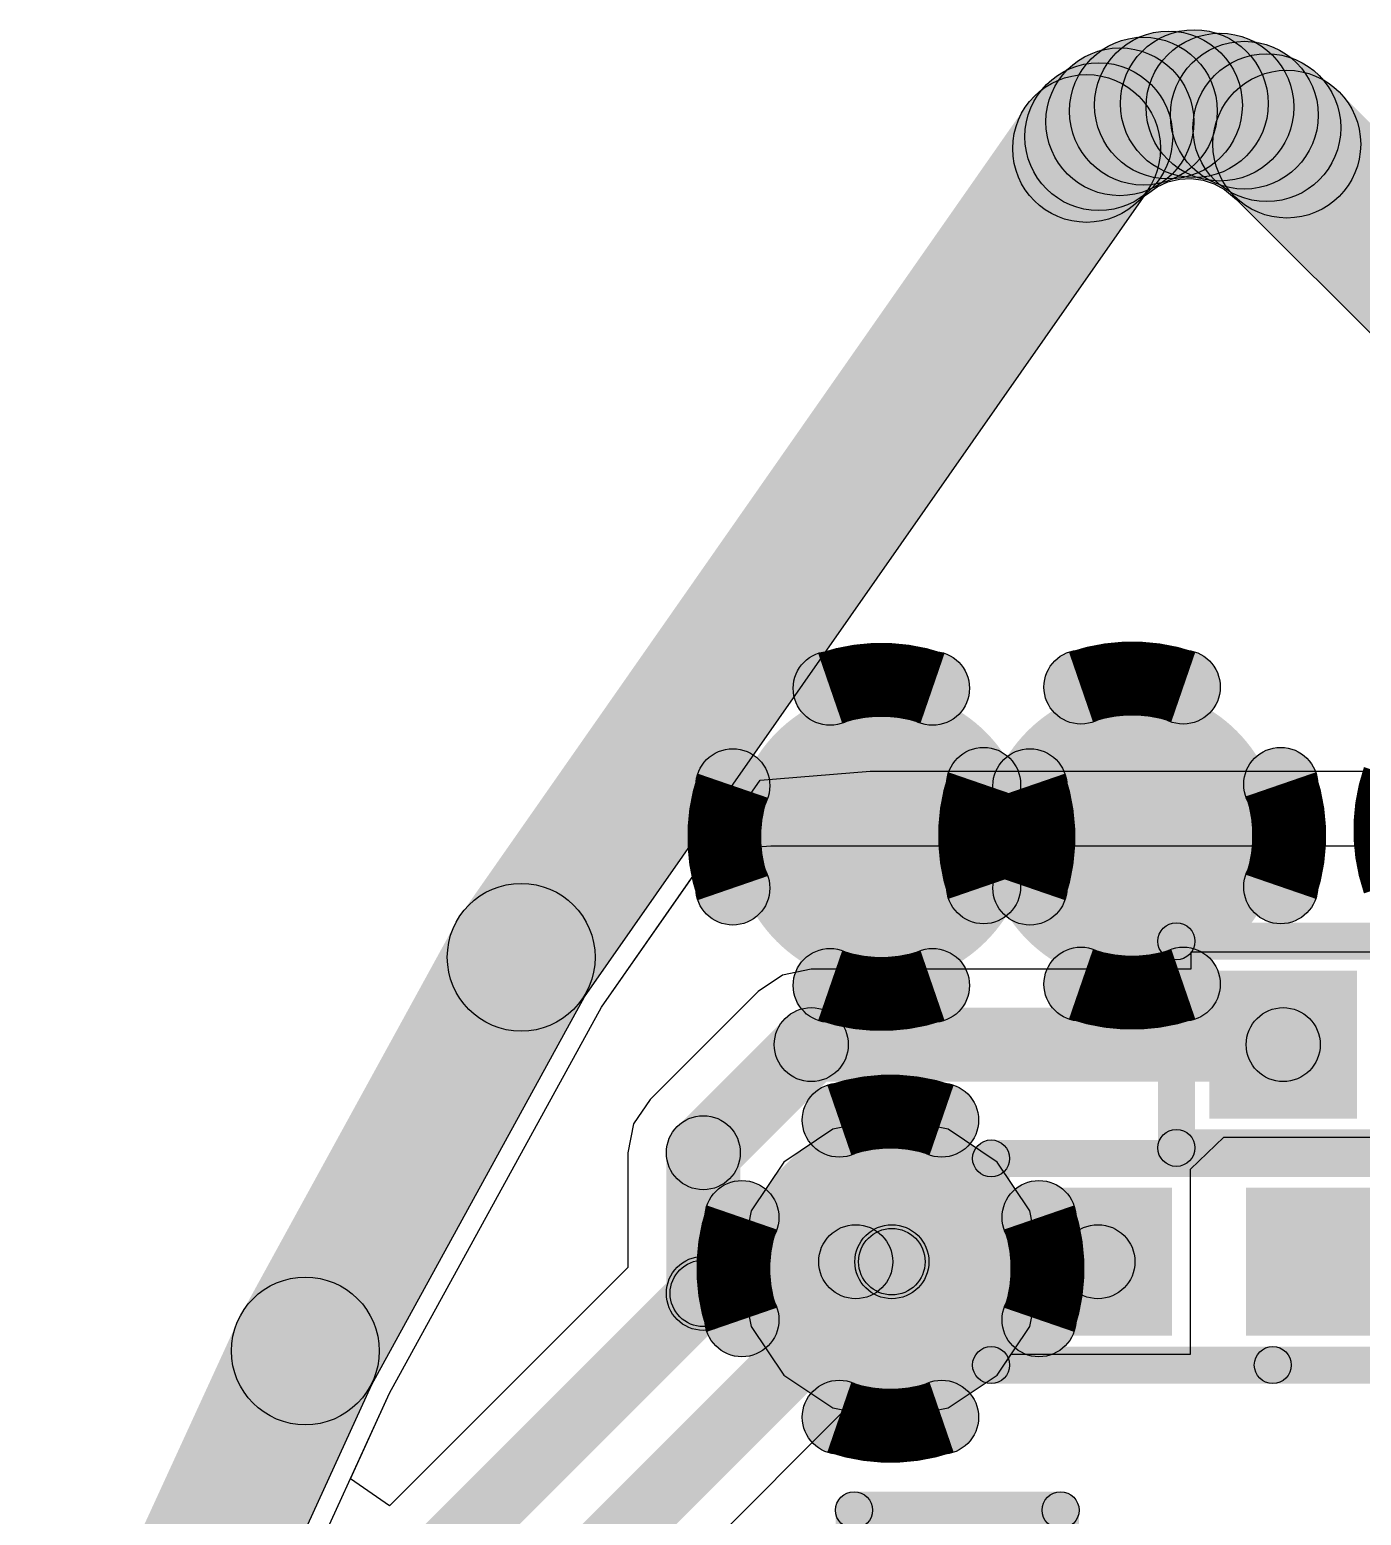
# Model space of a CAD drawing. Header units: millimetres. Extents: x -1.43 to 1.09, y -0.91 to 0.99.
# Drawn here: x -1.3882 to -1.2463, y 0.1115 to 0.2697 of the extents above; entities that cross this region are included whole.
import ezdxf

# ---------------------------------------------------------------- set-up
doc = ezdxf.new("R2010")
doc.units = ezdxf.units.MM
doc.header["$MEASUREMENT"] = 0
for name, color, linetype in [('BottomLayer', 5, 'Continuous'), ('InternalPlane1', 76, 'Continuous'), ('InternalPlane2', 16, 'Continuous'), ('TopLayer', 1, 'Continuous'), ('TopOverlay', 2, 'Continuous'), ('TopPaste', 8, 'Continuous'), ('TopSolder', 216, 'Continuous'), ('ViaHoleLayer', 16, 'Continuous')]:
    doc.layers.add(name, color=color, linetype=linetype)

# ---------------------------------------------------------------- blocks, each defined once
blk = doc.blocks.new('PASSIVE__0201__0603__2')
at = {"layer": 'TopLayer'}
for points in [[(-0.00591, 0.00591), (0.00591, 0.00591), (0.00591, -0.00591), (-0.00591, -0.00591)], [(0.01772, 0.00591), (0.02953, 0.00591), (0.02953, -0.00591), (0.01772, -0.00591)]]:
    blk.add_hatch(color=1, dxfattribs=at).paths.add_polyline_path(points)
at = {"layer": 'TopOverlay'}
h = blk.add_hatch(color=2, dxfattribs=at)
edge = h.paths.add_edge_path()
edge.add_arc((-0.011, 0.011), 0.00197, 0, 360)
h = blk.add_hatch(color=2, dxfattribs=at)
edge = h.paths.add_edge_path()
edge.add_arc((-0.011, 0.011), 0.00197, 0, 360)
for points in [[(-0.011, 0.00903), (-0.011, 0.01297), (0.005, 0.01297), (0.005, 0.00903)], [(0.005, 0.00903), (0.005, 0.01297), (0.035, 0.01297), (0.035, 0.00903)], [(-0.01297, 0.011), (-0.00903, 0.011), (-0.00903, -0.011), (-0.01297, -0.011)], [(0.03303, 0.011), (0.03697, 0.011), (0.03697, -0.011), (0.03303, -0.011)], [(-0.011, -0.01297), (-0.011, -0.00903), (0.035, -0.00903), (0.035, -0.01297)]]:
    blk.add_hatch(color=2, dxfattribs=at).paths.add_polyline_path(points)
h = blk.add_hatch(color=2, dxfattribs=at)
edge = h.paths.add_edge_path()
edge.add_arc((0.005, 0.011), 0.00197, 0, 360)
h = blk.add_hatch(color=2, dxfattribs=at)
edge = h.paths.add_edge_path()
edge.add_arc((0.005, 0.011), 0.00197, 0, 360)
h = blk.add_hatch(color=2, dxfattribs=at)
edge = h.paths.add_edge_path()
edge.add_arc((0.035, 0.011), 0.00197, 0, 360)
h = blk.add_hatch(color=2, dxfattribs=at)
edge = h.paths.add_edge_path()
edge.add_arc((0.035, 0.011), 0.00197, 0, 360)
h = blk.add_hatch(color=2, dxfattribs=at)
edge = h.paths.add_edge_path()
edge.add_arc((-0.011, -0.011), 0.00197, 0, 360)
h = blk.add_hatch(color=2, dxfattribs=at)
edge = h.paths.add_edge_path()
edge.add_arc((-0.011, -0.011), 0.00197, 0, 360)
h = blk.add_hatch(color=2, dxfattribs=at)
edge = h.paths.add_edge_path()
edge.add_arc((0.035, -0.011), 0.00197, 0, 360)
h = blk.add_hatch(color=2, dxfattribs=at)
edge = h.paths.add_edge_path()
edge.add_arc((0.035, -0.011), 0.00197, 0, 360)
at = {"layer": 'TopPaste'}
for points in [[(-0.00591, 0.00591), (0.00591, 0.00591), (0.00591, -0.00591), (-0.00591, -0.00591)], [(0.01772, 0.00591), (0.02953, 0.00591), (0.02953, -0.00591), (0.01772, -0.00591)]]:
    blk.add_hatch(color=8, dxfattribs=at).paths.add_polyline_path(points)
at = {"layer": 'TopSolder'}
for points in [[(-0.00787, 0.00787), (0.00787, 0.00787), (0.00787, -0.00787), (-0.00787, -0.00787)], [(0.01575, 0.00787), (0.0315, 0.00787), (0.0315, -0.00787), (0.01575, -0.00787)]]:
    blk.add_hatch(color=216, dxfattribs=at).paths.add_polyline_path(points)
at = {"layer": 'TopOverlay'}
for centre in [(-0.011, 0.011), (-0.011, 0.011), (0.005, 0.011), (0.005, 0.011), (0.035, 0.011), (0.035, 0.011), (-0.011, -0.011), (-0.011, -0.011), (0.035, -0.011), (0.035, -0.011)]:
    blk.add_circle(centre, 0.00197, dxfattribs=at)
blk = doc.blocks.new('PASSIVE__0201__0603__34')
at = {"layer": 'TopLayer'}
for points in [[(-0.00591, 0.00591), (0.00591, 0.00591), (0.00591, -0.00591), (-0.00591, -0.00591)], [(0.01772, 0.00591), (0.02953, 0.00591), (0.02953, -0.00591), (0.01772, -0.00591)]]:
    blk.add_hatch(color=1, dxfattribs=at).paths.add_polyline_path(points)
at = {"layer": 'TopOverlay'}
h = blk.add_hatch(color=2, dxfattribs=at)
edge = h.paths.add_edge_path()
edge.add_arc((-0.011, 0.011), 0.00197, 0, 360)
h = blk.add_hatch(color=2, dxfattribs=at)
edge = h.paths.add_edge_path()
edge.add_arc((-0.011, 0.011), 0.00197, 0, 360)
for points in [[(0.005, 0.01297), (0.005, 0.00903), (-0.011, 0.00903), (-0.011, 0.01297)], [(0.035, 0.01297), (0.035, 0.00903), (0.005, 0.00903), (0.005, 0.01297)], [(-0.01297, 0.011), (-0.00903, 0.011), (-0.00903, -0.011), (-0.01297, -0.011)], [(0.03303, 0.011), (0.03697, 0.011), (0.03697, -0.011), (0.03303, -0.011)], [(0.035, -0.00903), (0.035, -0.01297), (-0.011, -0.01297), (-0.011, -0.00903)]]:
    blk.add_hatch(color=2, dxfattribs=at).paths.add_polyline_path(points)
h = blk.add_hatch(color=2, dxfattribs=at)
edge = h.paths.add_edge_path()
edge.add_arc((0.005, 0.011), 0.00197, 0, 360)
h = blk.add_hatch(color=2, dxfattribs=at)
edge = h.paths.add_edge_path()
edge.add_arc((0.005, 0.011), 0.00197, 0, 360)
h = blk.add_hatch(color=2, dxfattribs=at)
edge = h.paths.add_edge_path()
edge.add_arc((0.035, 0.011), 0.00197, 0, 360)
h = blk.add_hatch(color=2, dxfattribs=at)
edge = h.paths.add_edge_path()
edge.add_arc((0.035, 0.011), 0.00197, 0, 360)
h = blk.add_hatch(color=2, dxfattribs=at)
edge = h.paths.add_edge_path()
edge.add_arc((-0.011, -0.011), 0.00197, 0, 360)
h = blk.add_hatch(color=2, dxfattribs=at)
edge = h.paths.add_edge_path()
edge.add_arc((-0.011, -0.011), 0.00197, 0, 360)
h = blk.add_hatch(color=2, dxfattribs=at)
edge = h.paths.add_edge_path()
edge.add_arc((0.035, -0.011), 0.00197, 0, 360)
h = blk.add_hatch(color=2, dxfattribs=at)
edge = h.paths.add_edge_path()
edge.add_arc((0.035, -0.011), 0.00197, 0, 360)
at = {"layer": 'TopPaste'}
for points in [[(-0.00591, 0.00591), (0.00591, 0.00591), (0.00591, -0.00591), (-0.00591, -0.00591)], [(0.01772, 0.00591), (0.02953, 0.00591), (0.02953, -0.00591), (0.01772, -0.00591)]]:
    blk.add_hatch(color=8, dxfattribs=at).paths.add_polyline_path(points)
at = {"layer": 'TopSolder'}
for points in [[(-0.00787, 0.00787), (0.00787, 0.00787), (0.00787, -0.00787), (-0.00787, -0.00787)], [(0.01575, 0.00787), (0.0315, 0.00787), (0.0315, -0.00787), (0.01575, -0.00787)]]:
    blk.add_hatch(color=216, dxfattribs=at).paths.add_polyline_path(points)
at = {"layer": 'TopOverlay'}
for centre in [(-0.011, 0.011), (-0.011, 0.011), (0.005, 0.011), (0.005, 0.011), (0.035, 0.011), (0.035, 0.011), (-0.011, -0.011), (-0.011, -0.011), (0.035, -0.011), (0.035, -0.011)]:
    blk.add_circle(centre, 0.00197, dxfattribs=at)
blk = doc.blocks.new('PASSIVE__0201__0603__68')
at = {"layer": 'TopLayer'}
for points in [[(-0.00591, 0.00591), (0.00591, 0.00591), (0.00591, -0.00591), (-0.00591, -0.00591)], [(0.01772, 0.00591), (0.02953, 0.00591), (0.02953, -0.00591), (0.01772, -0.00591)]]:
    blk.add_hatch(color=1, dxfattribs=at).paths.add_polyline_path(points)
at = {"layer": 'TopOverlay'}
h = blk.add_hatch(color=2, dxfattribs=at)
edge = h.paths.add_edge_path()
edge.add_arc((-0.011, 0.011), 0.00197, 0, 360)
h = blk.add_hatch(color=2, dxfattribs=at)
edge = h.paths.add_edge_path()
edge.add_arc((-0.011, 0.011), 0.00197, 0, 360)
for points in [[(0.005, 0.01297), (0.005, 0.00903), (-0.011, 0.00903), (-0.011, 0.01297)], [(0.035, 0.01297), (0.035, 0.00903), (0.005, 0.00903), (0.005, 0.01297)], [(-0.01297, 0.011), (-0.00903, 0.011), (-0.00903, -0.011), (-0.01297, -0.011)], [(0.03303, 0.011), (0.03697, 0.011), (0.03697, -0.011), (0.03303, -0.011)], [(0.035, -0.00903), (0.035, -0.01297), (-0.011, -0.01297), (-0.011, -0.00903)]]:
    blk.add_hatch(color=2, dxfattribs=at).paths.add_polyline_path(points)
h = blk.add_hatch(color=2, dxfattribs=at)
edge = h.paths.add_edge_path()
edge.add_arc((0.005, 0.011), 0.00197, 0, 360)
h = blk.add_hatch(color=2, dxfattribs=at)
edge = h.paths.add_edge_path()
edge.add_arc((0.005, 0.011), 0.00197, 0, 360)
h = blk.add_hatch(color=2, dxfattribs=at)
edge = h.paths.add_edge_path()
edge.add_arc((0.035, 0.011), 0.00197, 0, 360)
h = blk.add_hatch(color=2, dxfattribs=at)
edge = h.paths.add_edge_path()
edge.add_arc((0.035, 0.011), 0.00197, 0, 360)
h = blk.add_hatch(color=2, dxfattribs=at)
edge = h.paths.add_edge_path()
edge.add_arc((-0.011, -0.011), 0.00197, 0, 360)
h = blk.add_hatch(color=2, dxfattribs=at)
edge = h.paths.add_edge_path()
edge.add_arc((-0.011, -0.011), 0.00197, 0, 360)
h = blk.add_hatch(color=2, dxfattribs=at)
edge = h.paths.add_edge_path()
edge.add_arc((0.035, -0.011), 0.00197, 0, 360)
h = blk.add_hatch(color=2, dxfattribs=at)
edge = h.paths.add_edge_path()
edge.add_arc((0.035, -0.011), 0.00197, 0, 360)
at = {"layer": 'TopPaste'}
for points in [[(-0.00591, 0.00591), (0.00591, 0.00591), (0.00591, -0.00591), (-0.00591, -0.00591)], [(0.01772, 0.00591), (0.02953, 0.00591), (0.02953, -0.00591), (0.01772, -0.00591)]]:
    blk.add_hatch(color=8, dxfattribs=at).paths.add_polyline_path(points)
at = {"layer": 'TopSolder'}
for points in [[(-0.00787, 0.00787), (0.00787, 0.00787), (0.00787, -0.00787), (-0.00787, -0.00787)], [(0.01575, 0.00787), (0.0315, 0.00787), (0.0315, -0.00787), (0.01575, -0.00787)]]:
    blk.add_hatch(color=216, dxfattribs=at).paths.add_polyline_path(points)
at = {"layer": 'TopOverlay'}
for centre in [(-0.011, 0.011), (-0.011, 0.011), (0.005, 0.011), (0.005, 0.011), (0.035, 0.011), (0.035, 0.011), (-0.011, -0.011), (-0.011, -0.011), (0.035, -0.011), (0.035, -0.011)]:
    blk.add_circle(centre, 0.00197, dxfattribs=at)

msp = doc.modelspace()

# ---------------------------------------------------------------- hatches: boundary and pattern name
at = {"layer": 'BottomLayer'}
h = msp.add_hatch(color=5, dxfattribs=at)
edge = h.paths.add_edge_path()
edge.add_arc((-1.29745, 0.18372), 0.01181, 0, 360)
h = msp.add_hatch(color=5, dxfattribs=at)
edge = h.paths.add_edge_path()
edge.add_arc((-1.27074, 0.18386), 0.01181, 0, 360)
h = msp.add_hatch(color=5, dxfattribs=at)
edge = h.paths.add_edge_path()
edge.add_arc((-1.29648, 0.13774), 0.01181, 0, 360)
at = {"layer": 'InternalPlane1'}
h = msp.add_hatch(color=76, dxfattribs=at)
edge = h.paths.add_edge_path()
edge.add_arc((-1.26687, 0.26165), 0.00787, 0, 360)
h = msp.add_hatch(color=76, dxfattribs=at)
edge = h.paths.add_edge_path()
edge.add_arc((-1.26687, 0.26165), 0.00787, 0, 360)
h = msp.add_hatch(color=76, dxfattribs=at)
edge = h.paths.add_edge_path()
edge.add_arc((-1.26412, 0.2618), 0.00787, 0, 360)
h = msp.add_hatch(color=76, dxfattribs=at)
edge = h.paths.add_edge_path()
edge.add_arc((-1.26412, 0.2618), 0.00787, 0, 360)
for points in [[(-1.26767, 0.25335), (-1.27141, 0.26865), (-1.26874, 0.2693), (-1.265, 0.254)], [(-1.26646, 0.25379), (-1.26728, 0.26952), (-1.26453, 0.26966), (-1.26371, 0.25393)], [(-1.26518, 0.25399), (-1.26307, 0.2696), (-1.26034, 0.26923), (-1.26245, 0.25362)], [(-1.2688, 0.25269), (-1.27529, 0.26704), (-1.27279, 0.26817), (-1.26629, 0.25383)], [(-1.26385, 0.25395), (-1.25893, 0.26891), (-1.25633, 0.26805), (-1.26125, 0.25309)], [(-1.26261, 0.25369), (-1.25497, 0.26746), (-1.25257, 0.26613), (-1.26021, 0.25236)], [(-1.26975, 0.25185), (-1.27883, 0.26471), (-1.27659, 0.2663), (-1.2675, 0.25343)], [(-1.26141, 0.25317), (-1.25138, 0.26531), (-1.24926, 0.26356), (-1.25929, 0.25142)], [(-1.27014, 0.25135), (-1.28105, 0.26271), (-1.27975, 0.26396), (-1.26884, 0.2526)], [(-1.25984, 0.25192), (-1.24871, 0.26306), (-1.22763, 0.24198), (-1.23876, 0.23084)], [(-1.32935, 0.16638), (-1.34226, 0.17541), (-1.28205, 0.26154), (-1.26914, 0.25252)], [(-1.3519, 0.12519), (-1.3657, 0.13277), (-1.34271, 0.17468), (-1.3289, 0.16711)], [(-1.37384, 0.07734), (-1.38815, 0.08391), (-1.36595, 0.13227), (-1.35164, 0.1257)]]:
    msp.add_hatch(color=76, dxfattribs=at).paths.add_polyline_path(points)
h = msp.add_hatch(color=76, dxfattribs=at)
edge = h.paths.add_edge_path()
edge.add_arc((-1.26139, 0.26143), 0.00787, 0, 360)
h = msp.add_hatch(color=76, dxfattribs=at)
edge = h.paths.add_edge_path()
edge.add_arc((-1.26139, 0.26143), 0.00787, 0, 360)
h = msp.add_hatch(color=76, dxfattribs=at)
edge = h.paths.add_edge_path()
edge.add_arc((-1.27205, 0.25987), 0.00787, 0, 360)
h = msp.add_hatch(color=76, dxfattribs=at)
edge = h.paths.add_edge_path()
edge.add_arc((-1.27205, 0.25987), 0.00787, 0, 360)
h = msp.add_hatch(color=76, dxfattribs=at)
edge = h.paths.add_edge_path()
edge.add_arc((-1.26954, 0.261), 0.00787, 0, 360)
h = msp.add_hatch(color=76, dxfattribs=at)
edge = h.paths.add_edge_path()
edge.add_arc((-1.26954, 0.261), 0.00787, 0, 360)
h = msp.add_hatch(color=76, dxfattribs=at)
edge = h.paths.add_edge_path()
edge.add_arc((-1.25879, 0.26057), 0.00787, 0, 360)
h = msp.add_hatch(color=76, dxfattribs=at)
edge = h.paths.add_edge_path()
edge.add_arc((-1.25879, 0.26057), 0.00787, 0, 360)
h = msp.add_hatch(color=76, dxfattribs=at)
edge = h.paths.add_edge_path()
edge.add_arc((-1.27429, 0.25828), 0.00787, 0, 360)
h = msp.add_hatch(color=76, dxfattribs=at)
edge = h.paths.add_edge_path()
edge.add_arc((-1.27429, 0.25828), 0.00787, 0, 360)
h = msp.add_hatch(color=76, dxfattribs=at)
edge = h.paths.add_edge_path()
edge.add_arc((-1.25639, 0.25924), 0.00787, 0, 360)
h = msp.add_hatch(color=76, dxfattribs=at)
edge = h.paths.add_edge_path()
edge.add_arc((-1.25639, 0.25924), 0.00787, 0, 360)
h = msp.add_hatch(color=76, dxfattribs=at)
edge = h.paths.add_edge_path()
edge.add_arc((-1.27559, 0.25703), 0.00787, 0, 360)
h = msp.add_hatch(color=76, dxfattribs=at)
edge = h.paths.add_edge_path()
edge.add_arc((-1.27559, 0.25703), 0.00787, 0, 360)
h = msp.add_hatch(color=76, dxfattribs=at)
edge = h.paths.add_edge_path()
edge.add_arc((-1.25427, 0.25749), 0.00787, 0, 360)
h = msp.add_hatch(color=76, dxfattribs=at)
edge = h.paths.add_edge_path()
edge.add_arc((-1.25427, 0.25749), 0.00787, 0, 360)
h = msp.add_hatch(color=76, dxfattribs=at)
edge = h.paths.add_edge_path()
edge.add_arc((-1.3029, 0.19954), 0.00394, 0, 360)
h = msp.add_hatch(color=76, dxfattribs=at)
edge = h.paths.add_edge_path()
edge.add_arc((-1.292, 0.19954), 0.00394, 0, 360)
h = msp.add_hatch(color=76, dxfattribs=at)
edge = h.paths.add_edge_path()
edge.add_arc((-1.27619, 0.19968), 0.00394, 0, 360)
h = msp.add_hatch(color=76, dxfattribs=at)
edge = h.paths.add_edge_path()
edge.add_arc((-1.26529, 0.19968), 0.00394, 0, 360)
h = msp.add_hatch(color=76, dxfattribs=at)
edge = h.paths.add_edge_path()
edge.add_arc((-1.31327, 0.18917), 0.00394, 0, 360)
h = msp.add_hatch(color=76, dxfattribs=at)
edge = h.paths.add_edge_path()
edge.add_arc((-1.28656, 0.18931), 0.00394, 0, 360)
h = msp.add_hatch(color=76, dxfattribs=at)
edge = h.paths.add_edge_path()
edge.add_arc((-1.28163, 0.18917), 0.00394, 0, 360)
h = msp.add_hatch(color=76, dxfattribs=at)
edge = h.paths.add_edge_path()
edge.add_arc((-1.25492, 0.18931), 0.00394, 0, 360)
h = msp.add_hatch(color=76, dxfattribs=at)
edge = h.paths.add_edge_path()
edge.add_arc((-1.31327, 0.17827), 0.00394, 0, 360)
h = msp.add_hatch(color=76, dxfattribs=at)
edge = h.paths.add_edge_path()
edge.add_arc((-1.28656, 0.17841), 0.00394, 0, 360)
h = msp.add_hatch(color=76, dxfattribs=at)
edge = h.paths.add_edge_path()
edge.add_arc((-1.28163, 0.17827), 0.00394, 0, 360)
h = msp.add_hatch(color=76, dxfattribs=at)
edge = h.paths.add_edge_path()
edge.add_arc((-1.25492, 0.17841), 0.00394, 0, 360)
h = msp.add_hatch(color=76, dxfattribs=at)
edge = h.paths.add_edge_path()
edge.add_arc((-1.33581, 0.1709), 0.00787, 0, 360)
h = msp.add_hatch(color=76, dxfattribs=at)
edge = h.paths.add_edge_path()
edge.add_arc((-1.33581, 0.1709), 0.00787, 0, 360)
h = msp.add_hatch(color=76, dxfattribs=at)
edge = h.paths.add_edge_path()
edge.add_arc((-1.3029, 0.1679), 0.00394, 0, 360)
h = msp.add_hatch(color=76, dxfattribs=at)
edge = h.paths.add_edge_path()
edge.add_arc((-1.292, 0.1679), 0.00394, 0, 360)
h = msp.add_hatch(color=76, dxfattribs=at)
edge = h.paths.add_edge_path()
edge.add_arc((-1.27619, 0.16804), 0.00394, 0, 360)
h = msp.add_hatch(color=76, dxfattribs=at)
edge = h.paths.add_edge_path()
edge.add_arc((-1.26529, 0.16804), 0.00394, 0, 360)
h = msp.add_hatch(color=76, dxfattribs=at)
edge = h.paths.add_edge_path()
edge.add_arc((-1.29648, 0.13774), 0.01575, 0, 360)
h = msp.add_hatch(color=76, dxfattribs=at)
edge = h.paths.add_edge_path()
edge.add_arc((-1.3588, 0.12898), 0.00787, 0, 360)
h = msp.add_hatch(color=76, dxfattribs=at)
edge = h.paths.add_edge_path()
edge.add_arc((-1.3588, 0.12898), 0.00787, 0, 360)
at = {"layer": 'InternalPlane2'}
h = msp.add_hatch(color=16, dxfattribs=at)
edge = h.paths.add_edge_path()
edge.add_arc((-1.26687, 0.26165), 0.00787, 0, 360)
h = msp.add_hatch(color=16, dxfattribs=at)
edge = h.paths.add_edge_path()
edge.add_arc((-1.26687, 0.26165), 0.00787, 0, 360)
h = msp.add_hatch(color=16, dxfattribs=at)
edge = h.paths.add_edge_path()
edge.add_arc((-1.26412, 0.2618), 0.00787, 0, 360)
h = msp.add_hatch(color=16, dxfattribs=at)
edge = h.paths.add_edge_path()
edge.add_arc((-1.26412, 0.2618), 0.00787, 0, 360)
for points in [[(-1.26767, 0.25335), (-1.27141, 0.26865), (-1.26874, 0.2693), (-1.265, 0.254)], [(-1.26646, 0.25379), (-1.26728, 0.26952), (-1.26453, 0.26966), (-1.26371, 0.25393)], [(-1.26518, 0.25399), (-1.26307, 0.2696), (-1.26034, 0.26923), (-1.26245, 0.25362)], [(-1.2688, 0.25269), (-1.27529, 0.26704), (-1.27279, 0.26817), (-1.26629, 0.25383)], [(-1.26385, 0.25395), (-1.25893, 0.26891), (-1.25633, 0.26805), (-1.26125, 0.25309)], [(-1.26261, 0.25369), (-1.25497, 0.26746), (-1.25257, 0.26613), (-1.26021, 0.25236)], [(-1.26975, 0.25185), (-1.27883, 0.26471), (-1.27659, 0.2663), (-1.2675, 0.25343)], [(-1.26141, 0.25317), (-1.25138, 0.26531), (-1.24926, 0.26356), (-1.25929, 0.25142)], [(-1.27014, 0.25135), (-1.28105, 0.26271), (-1.27975, 0.26396), (-1.26884, 0.2526)], [(-1.25984, 0.25192), (-1.24871, 0.26306), (-1.22763, 0.24198), (-1.23876, 0.23084)], [(-1.32935, 0.16638), (-1.34226, 0.17541), (-1.28205, 0.26154), (-1.26914, 0.25252)], [(-1.3519, 0.12519), (-1.3657, 0.13277), (-1.34271, 0.17468), (-1.3289, 0.16711)], [(-1.37384, 0.07734), (-1.38815, 0.08391), (-1.36595, 0.13227), (-1.35164, 0.1257)]]:
    msp.add_hatch(color=16, dxfattribs=at).paths.add_polyline_path(points)
h = msp.add_hatch(color=16, dxfattribs=at)
edge = h.paths.add_edge_path()
edge.add_arc((-1.26139, 0.26143), 0.00787, 0, 360)
h = msp.add_hatch(color=16, dxfattribs=at)
edge = h.paths.add_edge_path()
edge.add_arc((-1.26139, 0.26143), 0.00787, 0, 360)
h = msp.add_hatch(color=16, dxfattribs=at)
edge = h.paths.add_edge_path()
edge.add_arc((-1.27205, 0.25987), 0.00787, 0, 360)
h = msp.add_hatch(color=16, dxfattribs=at)
edge = h.paths.add_edge_path()
edge.add_arc((-1.27205, 0.25987), 0.00787, 0, 360)
h = msp.add_hatch(color=16, dxfattribs=at)
edge = h.paths.add_edge_path()
edge.add_arc((-1.26954, 0.261), 0.00787, 0, 360)
h = msp.add_hatch(color=16, dxfattribs=at)
edge = h.paths.add_edge_path()
edge.add_arc((-1.26954, 0.261), 0.00787, 0, 360)
h = msp.add_hatch(color=16, dxfattribs=at)
edge = h.paths.add_edge_path()
edge.add_arc((-1.25879, 0.26057), 0.00787, 0, 360)
h = msp.add_hatch(color=16, dxfattribs=at)
edge = h.paths.add_edge_path()
edge.add_arc((-1.25879, 0.26057), 0.00787, 0, 360)
h = msp.add_hatch(color=16, dxfattribs=at)
edge = h.paths.add_edge_path()
edge.add_arc((-1.27429, 0.25828), 0.00787, 0, 360)
h = msp.add_hatch(color=16, dxfattribs=at)
edge = h.paths.add_edge_path()
edge.add_arc((-1.27429, 0.25828), 0.00787, 0, 360)
h = msp.add_hatch(color=16, dxfattribs=at)
edge = h.paths.add_edge_path()
edge.add_arc((-1.25639, 0.25924), 0.00787, 0, 360)
h = msp.add_hatch(color=16, dxfattribs=at)
edge = h.paths.add_edge_path()
edge.add_arc((-1.25639, 0.25924), 0.00787, 0, 360)
h = msp.add_hatch(color=16, dxfattribs=at)
edge = h.paths.add_edge_path()
edge.add_arc((-1.27559, 0.25703), 0.00787, 0, 360)
h = msp.add_hatch(color=16, dxfattribs=at)
edge = h.paths.add_edge_path()
edge.add_arc((-1.27559, 0.25703), 0.00787, 0, 360)
h = msp.add_hatch(color=16, dxfattribs=at)
edge = h.paths.add_edge_path()
edge.add_arc((-1.25427, 0.25749), 0.00787, 0, 360)
h = msp.add_hatch(color=16, dxfattribs=at)
edge = h.paths.add_edge_path()
edge.add_arc((-1.25427, 0.25749), 0.00787, 0, 360)
h = msp.add_hatch(color=16, dxfattribs=at)
edge = h.paths.add_edge_path()
edge.add_arc((-1.29745, 0.18372), 0.01575, 0, 360)
h = msp.add_hatch(color=16, dxfattribs=at)
edge = h.paths.add_edge_path()
edge.add_arc((-1.27074, 0.18386), 0.01575, 0, 360)
h = msp.add_hatch(color=16, dxfattribs=at)
edge = h.paths.add_edge_path()
edge.add_arc((-1.33581, 0.1709), 0.00787, 0, 360)
h = msp.add_hatch(color=16, dxfattribs=at)
edge = h.paths.add_edge_path()
edge.add_arc((-1.33581, 0.1709), 0.00787, 0, 360)
h = msp.add_hatch(color=16, dxfattribs=at)
edge = h.paths.add_edge_path()
edge.add_arc((-1.30193, 0.15356), 0.00394, 0, 360)
h = msp.add_hatch(color=16, dxfattribs=at)
edge = h.paths.add_edge_path()
edge.add_arc((-1.29103, 0.15356), 0.00394, 0, 360)
h = msp.add_hatch(color=16, dxfattribs=at)
edge = h.paths.add_edge_path()
edge.add_arc((-1.3123, 0.14319), 0.00394, 0, 360)
h = msp.add_hatch(color=16, dxfattribs=at)
edge = h.paths.add_edge_path()
edge.add_arc((-1.28066, 0.14319), 0.00394, 0, 360)
h = msp.add_hatch(color=16, dxfattribs=at)
edge = h.paths.add_edge_path()
edge.add_arc((-1.3588, 0.12898), 0.00787, 0, 360)
h = msp.add_hatch(color=16, dxfattribs=at)
edge = h.paths.add_edge_path()
edge.add_arc((-1.3588, 0.12898), 0.00787, 0, 360)
h = msp.add_hatch(color=16, dxfattribs=at)
edge = h.paths.add_edge_path()
edge.add_arc((-1.3123, 0.1323), 0.00394, 0, 360)
h = msp.add_hatch(color=16, dxfattribs=at)
edge = h.paths.add_edge_path()
edge.add_arc((-1.28066, 0.1323), 0.00394, 0, 360)
h = msp.add_hatch(color=16, dxfattribs=at)
edge = h.paths.add_edge_path()
edge.add_arc((-1.30193, 0.12192), 0.00394, 0, 360)
h = msp.add_hatch(color=16, dxfattribs=at)
edge = h.paths.add_edge_path()
edge.add_arc((-1.29103, 0.12192), 0.00394, 0, 360)
at = {"layer": 'TopLayer'}
h = msp.add_hatch(color=1, dxfattribs=at)
edge = h.paths.add_edge_path()
edge.add_arc((-1.29745, 0.18372), 0.01181, 0, 360)
h = msp.add_hatch(color=1, dxfattribs=at)
edge = h.paths.add_edge_path()
edge.add_arc((-1.27074, 0.18386), 0.01181, 0, 360)
h = msp.add_hatch(color=1, dxfattribs=at)
edge = h.paths.add_edge_path()
edge.add_arc((-1.30491, 0.1616), 0.00394, 0, 360)
h = msp.add_hatch(color=1, dxfattribs=at)
edge = h.paths.add_edge_path()
edge.add_arc((-1.30491, 0.1616), 0.00394, 0, 360)
for points in [[(-1.30491, 0.15766), (-1.30491, 0.16553), (-1.25465, 0.16553), (-1.25465, 0.15766)], [(-1.31363, 0.14731), (-1.31919, 0.15288), (-1.30769, 0.16438), (-1.30212, 0.15881)], [(-1.31247, 0.13511), (-1.32035, 0.13511), (-1.32035, 0.15009), (-1.31247, 0.15009)], [(-1.30018, 0.13455), (-1.30018, 0.14242), (-1.29633, 0.14242), (-1.29633, 0.13455)], [(-1.29633, 0.13455), (-1.29633, 0.14242), (-1.27438, 0.14242), (-1.27438, 0.13455)], [(-1.33441, 0.09539), (-1.33942, 0.1004), (-1.29884, 0.14099), (-1.29383, 0.13598)], [(-1.34597, 0.10053), (-1.35099, 0.10555), (-1.31892, 0.13762), (-1.3139, 0.1326)]]:
    msp.add_hatch(color=1, dxfattribs=at).paths.add_polyline_path(points)
h = msp.add_hatch(color=1, dxfattribs=at)
edge = h.paths.add_edge_path()
edge.add_arc((-1.25465, 0.1616), 0.00394, 0, 360)
h = msp.add_hatch(color=1, dxfattribs=at)
edge = h.paths.add_edge_path()
edge.add_arc((-1.31641, 0.15009), 0.00394, 0, 360)
h = msp.add_hatch(color=1, dxfattribs=at)
edge = h.paths.add_edge_path()
edge.add_arc((-1.31641, 0.15009), 0.00394, 0, 360)
h = msp.add_hatch(color=1, dxfattribs=at)
edge = h.paths.add_edge_path()
edge.add_arc((-1.29648, 0.13774), 0.01181, 0, 360)
h = msp.add_hatch(color=1, dxfattribs=at)
edge = h.paths.add_edge_path()
edge.add_arc((-1.30018, 0.13848), 0.00394, 0, 360)
h = msp.add_hatch(color=1, dxfattribs=at)
edge = h.paths.add_edge_path()
edge.add_arc((-1.29633, 0.13848), 0.00394, 0, 360)
h = msp.add_hatch(color=1, dxfattribs=at)
edge = h.paths.add_edge_path()
edge.add_arc((-1.29633, 0.13848), 0.00394, 0, 360)
h = msp.add_hatch(color=1, dxfattribs=at)
edge = h.paths.add_edge_path()
edge.add_arc((-1.27438, 0.13848), 0.00394, 0, 360)
h = msp.add_hatch(color=1, dxfattribs=at)
edge = h.paths.add_edge_path()
edge.add_arc((-1.29633, 0.13848), 0.00354, 0, 360)
h = msp.add_hatch(color=1, dxfattribs=at)
edge = h.paths.add_edge_path()
edge.add_arc((-1.31641, 0.13511), 0.00394, 0, 360)
h = msp.add_hatch(color=1, dxfattribs=at)
edge = h.paths.add_edge_path()
edge.add_arc((-1.31641, 0.13511), 0.00354, 0, 360)
at = {"layer": 'ViaHoleLayer'}
h = msp.add_hatch(color=16, dxfattribs=at)
edge = h.paths.add_edge_path()
edge.add_arc((-1.29745, 0.18372), 0.00591, 0, 360)
h = msp.add_hatch(color=16, dxfattribs=at)
edge = h.paths.add_edge_path()
edge.add_arc((-1.27074, 0.18386), 0.00591, 0, 360)
h = msp.add_hatch(color=16, dxfattribs=at)
edge = h.paths.add_edge_path()
edge.add_arc((-1.29648, 0.13774), 0.00591, 0, 360)

# ---------------------------------------------------------------- linework, layer by layer
at = {"layer": 'BottomLayer'}
for p, q in [((-1.32727, 0.16559), (-1.31562, 0.18227)), ((-1.31562, 0.18227), (-1.30921, 0.18278)), ((-1.30921, 0.18278), (-1.18454, 0.18278)), ((-1.34983, 0.12447), (-1.32727, 0.16559)), ((-1.29648, 0.1538), (-1.30263, 0.15258)), ((-1.29034, 0.15258), (-1.29648, 0.1538)), ((-1.30263, 0.15258), (-1.30784, 0.1491)), ((-1.28513, 0.1491), (-1.29034, 0.15258)), ((-1.30784, 0.1491), (-1.31132, 0.14389)), ((-1.28165, 0.14389), (-1.28513, 0.1491)), ((-1.31132, 0.14389), (-1.31254, 0.13774)), ((-1.28042, 0.13774), (-1.28165, 0.14389)), ((-1.31254, 0.13774), (-1.31132, 0.1316)), ((-1.28165, 0.1316), (-1.28042, 0.13774)), ((-1.31132, 0.1316), (-1.30784, 0.12639)), ((-1.28513, 0.12639), (-1.28165, 0.1316)), ((-1.30784, 0.12639), (-1.30263, 0.12291)), ((-1.29034, 0.12291), (-1.28513, 0.12639)), ((-1.37173, 0.07676), (-1.34983, 0.12447)), ((-1.30263, 0.12291), (-1.29648, 0.12169)), ((-1.29648, 0.12169), (-1.29034, 0.12291))]:
    msp.add_line(p, q, dxfattribs=at)
at = {"layer": 'InternalPlane1'}
for p, q in [((-1.26808, 0.25294), (-1.26694, 0.25346)), ((-1.26694, 0.25346), (-1.26571, 0.25376)), ((-1.26571, 0.25376), (-1.26445, 0.25383)), ((-1.26445, 0.25383), (-1.26318, 0.25366)), ((-1.26318, 0.25366), (-1.26199, 0.25326)), ((-1.26199, 0.25326), (-1.26089, 0.25265)), ((-1.32905, 0.1667), (-1.26953, 0.25184)), ((-1.26953, 0.25184), (-1.26922, 0.25214)), ((-1.26922, 0.25214), (-1.26808, 0.25294)), ((-1.26089, 0.25265), (-1.25963, 0.25161)), ((-1.25963, 0.25161), (-1.23881, 0.23079)), ((-1.3517, 0.12541), (-1.32905, 0.1667)), ((-1.37366, 0.07757), (-1.3517, 0.12541))]:
    msp.add_line(p, q, dxfattribs=at)
at = {"layer": 'InternalPlane1', "const_width": 0.00787}
for points in [[(-1.3029, 0.19954, -0.167343), (-1.292, 0.19954)], [(-1.27619, 0.19968, -0.167343), (-1.26529, 0.19968)], [(-1.31327, 0.17827, -0.167343), (-1.31327, 0.18917)], [(-1.28656, 0.17841, -0.167343), (-1.28656, 0.18931)], [(-1.28163, 0.18917, -0.167343), (-1.28163, 0.17827)], [(-1.25492, 0.18931, -0.167343), (-1.25492, 0.17841)], [(-1.24233, 0.17898, -0.167343), (-1.24233, 0.18988)], [(-1.292, 0.1679, -0.167343), (-1.3029, 0.1679)], [(-1.26529, 0.16804, -0.167343), (-1.27619, 0.16804)]]:
    msp.add_lwpolyline(points, format="xyb", dxfattribs=at)
at = {"layer": 'InternalPlane1'}
for centre, radius in [((-1.26687, 0.26165), 0.00787), ((-1.26687, 0.26165), 0.00787), ((-1.26412, 0.2618), 0.00787), ((-1.26412, 0.2618), 0.00787), ((-1.26139, 0.26143), 0.00787), ((-1.26139, 0.26143), 0.00787), ((-1.27205, 0.25987), 0.00787), ((-1.27205, 0.25987), 0.00787), ((-1.26954, 0.261), 0.00787), ((-1.26954, 0.261), 0.00787), ((-1.25879, 0.26057), 0.00787), ((-1.25879, 0.26057), 0.00787), ((-1.27429, 0.25828), 0.00787), ((-1.27429, 0.25828), 0.00787), ((-1.25639, 0.25924), 0.00787), ((-1.25639, 0.25924), 0.00787), ((-1.27559, 0.25703), 0.00787), ((-1.27559, 0.25703), 0.00787), ((-1.25427, 0.25749), 0.00787), ((-1.25427, 0.25749), 0.00787), ((-1.3029, 0.19954), 0.00394), ((-1.292, 0.19954), 0.00394), ((-1.27619, 0.19968), 0.00394), ((-1.26529, 0.19968), 0.00394), ((-1.31327, 0.18917), 0.00394), ((-1.28656, 0.18931), 0.00394), ((-1.28163, 0.18917), 0.00394), ((-1.25492, 0.18931), 0.00394), ((-1.31327, 0.17827), 0.00394), ((-1.28656, 0.17841), 0.00394), ((-1.28163, 0.17827), 0.00394), ((-1.25492, 0.17841), 0.00394), ((-1.33581, 0.1709), 0.00787), ((-1.33581, 0.1709), 0.00787), ((-1.3029, 0.1679), 0.00394), ((-1.292, 0.1679), 0.00394), ((-1.27619, 0.16804), 0.00394), ((-1.26529, 0.16804), 0.00394), ((-1.3588, 0.12898), 0.00787), ((-1.3588, 0.12898), 0.00787)]:
    msp.add_circle(centre, radius, dxfattribs=at)
at = {"layer": 'InternalPlane2'}
for p, q in [((-1.26808, 0.25294), (-1.26694, 0.25346)), ((-1.26694, 0.25346), (-1.26571, 0.25376)), ((-1.26571, 0.25376), (-1.26445, 0.25383)), ((-1.26445, 0.25383), (-1.26318, 0.25366)), ((-1.26318, 0.25366), (-1.26199, 0.25326)), ((-1.26199, 0.25326), (-1.26089, 0.25265)), ((-1.32905, 0.1667), (-1.26953, 0.25184)), ((-1.26953, 0.25184), (-1.26922, 0.25214)), ((-1.26922, 0.25214), (-1.26808, 0.25294)), ((-1.26089, 0.25265), (-1.25963, 0.25161)), ((-1.25963, 0.25161), (-1.23881, 0.23079)), ((-1.3517, 0.12541), (-1.32905, 0.1667)), ((-1.37366, 0.07757), (-1.3517, 0.12541))]:
    msp.add_line(p, q, dxfattribs=at)
at = {"layer": 'InternalPlane2', "const_width": 0.00787}
for points in [[(-1.30193, 0.15356, -0.167343), (-1.29103, 0.15356)], [(-1.3123, 0.1323, -0.167343), (-1.3123, 0.14319)], [(-1.28066, 0.14319, -0.167343), (-1.28066, 0.1323)], [(-1.29103, 0.12192, -0.167343), (-1.30193, 0.12192)]]:
    msp.add_lwpolyline(points, format="xyb", dxfattribs=at)
at = {"layer": 'InternalPlane2'}
for centre, radius in [((-1.26687, 0.26165), 0.00787), ((-1.26687, 0.26165), 0.00787), ((-1.26412, 0.2618), 0.00787), ((-1.26412, 0.2618), 0.00787), ((-1.26139, 0.26143), 0.00787), ((-1.26139, 0.26143), 0.00787), ((-1.27205, 0.25987), 0.00787), ((-1.27205, 0.25987), 0.00787), ((-1.26954, 0.261), 0.00787), ((-1.26954, 0.261), 0.00787), ((-1.25879, 0.26057), 0.00787), ((-1.25879, 0.26057), 0.00787), ((-1.27429, 0.25828), 0.00787), ((-1.27429, 0.25828), 0.00787), ((-1.25639, 0.25924), 0.00787), ((-1.25639, 0.25924), 0.00787), ((-1.27559, 0.25703), 0.00787), ((-1.27559, 0.25703), 0.00787), ((-1.25427, 0.25749), 0.00787), ((-1.25427, 0.25749), 0.00787), ((-1.33581, 0.1709), 0.00787), ((-1.33581, 0.1709), 0.00787), ((-1.30193, 0.15356), 0.00394), ((-1.29103, 0.15356), 0.00394), ((-1.3123, 0.14319), 0.00394), ((-1.28066, 0.14319), 0.00394), ((-1.3588, 0.12898), 0.00787), ((-1.3588, 0.12898), 0.00787), ((-1.3123, 0.1323), 0.00394), ((-1.28066, 0.1323), 0.00394), ((-1.30193, 0.12192), 0.00394), ((-1.29103, 0.12192), 0.00394)]:
    msp.add_circle(centre, radius, dxfattribs=at)
at = {"layer": 'TopLayer'}
for p, q in [((-1.31037, 0.18977), (-1.29864, 0.19071)), ((-1.29864, 0.19071), (-1.1813, 0.19071)), ((-1.32727, 0.16559), (-1.31037, 0.18977)), ((-1.24481, 0.17144), (-1.26449, 0.17144)), ((-1.26449, 0.17144), (-1.26449, 0.16963)), ((-1.30491, 0.16963), (-1.30798, 0.16901)), ((-1.26449, 0.16963), (-1.30491, 0.16963)), ((-1.30491, 0.16963), (-1.30491, 0.16963)), ((-1.30798, 0.16901), (-1.31058, 0.16727)), ((-1.31058, 0.16727), (-1.32209, 0.15577)), ((-1.34983, 0.12447), (-1.32727, 0.16559)), ((-1.32209, 0.15577), (-1.32383, 0.15317)), ((-1.32383, 0.15317), (-1.32444, 0.15009)), ((-1.26453, 0.14834), (-1.26096, 0.15175)), ((-1.26096, 0.15175), (-1.24481, 0.15175)), ((-1.32444, 0.15009), (-1.32444, 0.13787)), ((-1.26454, 0.14678), (-1.26453, 0.14834)), ((-1.26454, 0.12864), (-1.26454, 0.14678)), ((-1.32444, 0.13787), (-1.34983, 0.11247)), ((-1.28513, 0.12639), (-1.28362, 0.12864)), ((-1.28362, 0.12864), (-1.26454, 0.12864)), ((-1.29034, 0.12291), (-1.28513, 0.12639)), ((-1.354, 0.11537), (-1.34983, 0.12447)), ((-1.33128, 0.09275), (-1.30137, 0.12266)), ((-1.30137, 0.12266), (-1.29648, 0.12169)), ((-1.29648, 0.12169), (-1.29034, 0.12291)), ((-1.34983, 0.11247), (-1.354, 0.11537))]:
    msp.add_line(p, q, dxfattribs=at)
for centre, radius in [((-1.30491, 0.1616), 0.00394), ((-1.30491, 0.1616), 0.00394), ((-1.25465, 0.1616), 0.00394), ((-1.31641, 0.15009), 0.00394), ((-1.31641, 0.15009), 0.00394), ((-1.30018, 0.13848), 0.00394), ((-1.29633, 0.13848), 0.00394), ((-1.29633, 0.13848), 0.00394), ((-1.27438, 0.13848), 0.00394), ((-1.29633, 0.13848), 0.00354), ((-1.31641, 0.13511), 0.00394), ((-1.31641, 0.13511), 0.00354)]:
    msp.add_circle(centre, radius, dxfattribs=at)

# ---------------------------------------------------------------- block references
for name, p, rotation in [('PASSIVE__0201__0603__34', (-1.23103, 0.1616), 180), ('PASSIVE__0201__0603__68', (-1.25076, 0.13848), 180), ('PASSIVE__0201__0603__2', (-1.28936, 0.07702), 90)]:
    msp.add_blockref(name, p, dxfattribs=dict(rotation=rotation))

doc.saveas('drawing.dxf')
